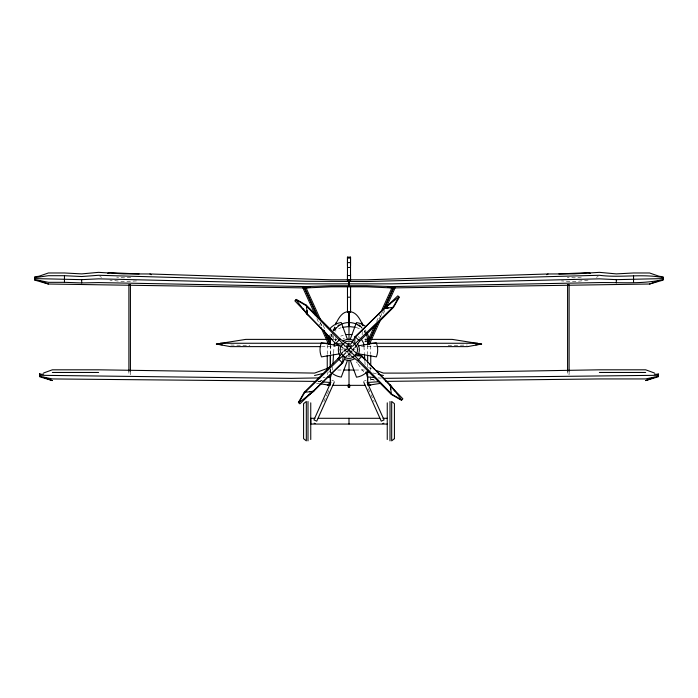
<?xml version="1.0" encoding="UTF-8"?>
<svg xmlns="http://www.w3.org/2000/svg" width="698" height="698" viewBox="0 0 698 698"><rect width="100%" height="100%" fill="white"/><g stroke="black" fill="none" stroke-linecap="round" stroke-linejoin="round"><path stroke-width="0.52" stroke-dasharray="3.49 2.62" d="M327.249 374.643L327.249 372.496M327.249 354.296L327.249 343.591M330.346 372.706L330.346 369.451M330.346 354.235L330.346 345.545M349 356.853L349 342.744L345.929 351.713M348.45 346.618L348.642 343.276M332.562 370.027L332.763 366.799M333.644 352.83L334.054 346.382M349.768 346.618L350.021 344.114M331.768 336.558L331.768 334.464M331.323 336.096L333.059 332.074M331.506 335.057L331.768 334.176L330.704 336.515M331.105 336.453L331.768 334.298M334.804 326.786L333.487 330.896L335.808 328.034L340.249 324.84M333.408 330.407L334.77 326.551M329.037 337.186L330.835 332.929M331.061 335.694L331.768 334.063A18.654 18.654 0 0 0 331.149 335.782M323.828 401.655L326.952 394.702M327.397 393.707L329.631 388.734M376.65 321.446L379.808 314.51M379.25 318.942L382.417 311.997M380.297 317.128L383.464 310.191M383.35 313.629L385.156 309.659M347.299 352.56L351.452 345.309M335.249 341.104L336.628 339.211M334.072 330.494L335.808 328.278L340.249 324.936L335.808 328.182L334.072 330.372L338.635 325.765L341.863 324.003M332.946 329.84L339.28 324.387M333.487 331.026L338.635 325.783M349 345.589L346.906 347.683L350.902 351.67L355.081 347.491M342.639 352.185L346.81 348.014M351.591 346.793L346.697 351.783L343.913 349M347.316 351.303L348.712 349.907M349 349.777L351.792 346.985M348.014 354.785L350.806 352.001L345.807 347.107M342.988 339.149L344.28 338.164M596.406 277.307L598.16 276.504M363.396 381.405L366.188 380.157M340.729 336.174L343.303 335.162M338.635 328.627L341.052 327.772M322.406 380.454L317.389 381.981L322.406 380.471M328.322 372.2L330.433 371.694M581.329 277.08L574.306 277.83L567.282 277.429M588.065 280.107L574.297 281.678L561.48 280.901M130.718 277.429L123.694 277.83L116.671 277.08M136.52 280.901L123.703 281.678L109.935 280.107M323.034 377.618L325.146 377.426M448.133 345.501L467.276 345.004M339.455 349.873L358.257 349.811M332.946 339.385L336.218 339.385M364.522 339.385L366.686 339.385M364.513 341.802L366.642 341.802M321.525 346.618L335.537 346.618M344.393 346.618L351.687 346.618M361.389 346.618L376.475 346.618M337.692 370.027L341.802 370.027M355.169 370.027L364.408 370.027M347.194 343.276L349.358 343.276M230.724 345.004L249.867 345.501M317.747 381.605L320.914 381.823M378.142 377.897L381.309 378.185M316.517 383.219L319.728 383.708M372.854 372.968L377.086 373.988M356.137 327.484L359.365 328.627M368.553 367.628L371.528 368.727M331.812 380.157L334.604 381.405M99.84 276.504L101.594 277.307M356.948 324.404L362.192 328.034M356.137 324.003L362.192 328.278M358.72 324.387L362.471 327.126M358.022 336.628L359.522 337.544M359.365 325.783L362.192 328.182M353.799 350.675L351.015 347.892L347.028 351.879L351.207 356.059M346.505 343.617L350.684 347.796M349.122 349.794L351.905 352.577M346.007 346.906L348.791 349.698M348.921 349.986L351.713 352.769M356.338 361.869L357.498 363.292M365.054 329.84L366.223 331.332M358.135 364.164L364.461 372.915M346.234 345.327L351.478 354.357M365.272 332.344L364.513 330.896L364.513 333.347M364.513 331.026L364.914 331.803M364.993 331.777L364.513 330.835A18.654 18.654 0 0 1 365.865 333.225M323.157 325.416L324.963 329.377M320.556 322.904L321.909 325.879M319.954 322.083L321.769 326.045M316.901 318.585L320.068 325.521M368.37 388.734L370.603 393.707M371.048 394.702L374.172 401.655M350.187 345.737L352.307 352.708M347.892 343.276L348.232 346.618M363.946 346.382L364.356 352.83M364.897 361.433L365.098 364.653M569.106 371.284L569.106 374.538L567.579 374.538L567.579 371.284M370.751 345.737L370.751 354.296M370.751 367.148L370.751 370.359M370.751 376.78L370.751 381.064M367.654 345.431L367.654 354.235M367.654 363.841L367.654 367.27M366.232 338.661L366.232 341.802M365.272 338.652L365.272 341.802M362.192 331.297L362.192 335.502M348.991 342.98L349.009 357.044M335.808 328.139L335.808 331.297M335.808 337.596L335.808 340.755M333.487 335.468L333.487 339.821M332.728 335.494L332.728 337.596M330.346 345.431L330.346 354.095M330.433 368.928L330.433 372.915M130.421 371.284L130.421 374.538L128.894 374.538L128.894 371.284M353.205 347.953A4.738 4.738 0 0 1 352.665 352.665M351.801 353.554A4.738 4.738 0 0 1 348.311 354.549M344.507 351.722A4.738 4.738 0 0 1 345.048 347.019M346.976 345.493A4.738 4.738 0 0 1 348.162 345.152M350.597 345.431A4.738 4.738 0 0 1 351.679 346.034M346.208 351.94A3.385 3.385 0 0 1 347.787 346.627A3.385 3.385 0 0 1 352.237 349.934A3.385 3.385 0 0 1 347.613 352.987M330.957 372.27A18.418 18.418 0 0 1 329.613 370.882M333.496 330.826A18.654 18.654 0 0 1 340.214 324.745M357.786 324.745A18.654 18.654 0 0 1 362.183 328.008M374.59 380.166L369.574 378.648L374.59 380.148"/><path stroke-width="1.05" d="M34.9 280.134L34.9 276.809L39.009 276.234L48.406 272.979L64.46 272.979L81.683 273.895L98.575 272.351L123.651 273.886L149.965 273.974L331.175 279.802L366.825 279.802L548.035 273.974L574.349 273.886L599.425 272.351L616.317 273.895L633.54 272.979L649.594 272.979L658.991 276.234L663.1 276.809L663.1 280.134L649.594 284.016L391.953 287.925L366.825 286.808L331.175 286.808L306.047 287.925L48.406 284.016L34.9 280.134L34.9 277.115M39.812 375.498L39.812 373.849M663.1 279.619C642.273 284.287 620.653 282.341 599.425 282.585L391.953 286.573L366.825 285.726L331.175 285.726L306.047 286.573L98.575 282.585L81.683 282.952L64.46 282.324L64.46 275.701L48.406 275.701L34.9 277.63M81.683 282.952L81.683 279.654L98.575 278.842L306.047 283.85L391.953 283.85L599.425 278.842L616.317 279.654L663.1 278.598M327.249 369.286L327.249 355.369M330.346 374.878L330.346 382.487L327.249 385.348L329.421 385.348M330.346 367.27L330.346 355.326M347.473 280.282L347.473 274.183M347.473 265.851L347.473 257.126L350.527 257.126L350.527 280.709M342.735 327.31L348.991 326.542L348.991 311.701C341.828 311.282 338.146 319.178 335.441 324.614M348.991 285.726L348.991 281.53M350.527 312.023L350.527 286.494M350.527 280.282L350.527 274.183M350.527 265.851L350.527 257.126M332.963 363.579L333.574 353.903M342.639 352.185L338.05 358.519L304.215 392.363L298.439 402.397L299.878 403.845L342.587 363.039L343.137 355.483L345.929 352.691M352.481 346.295L354.575 344.201L355.125 336.637L397.834 295.83L399.282 297.278L393.506 307.321L359.662 341.156L355.081 347.491M334.115 345.309L334.403 343.163M330.346 377.932L331.733 372.994M328.496 339.036L329.037 337.186M335.468 324.736L336.122 322.685M350.204 339.394L356.434 322.616A18.418 18.418 0 0 1 365.281 326.175M347.517 360.29L341.278 377.068A18.418 18.418 0 0 1 332.431 373.509M330.922 382.138L313.943 419.926L316.735 421.173L334.159 382.399M367.619 341.27L374.843 325.416M381.169 311.535L392.459 286.765M367.506 344.707L376.99 323.889M384.223 308.036L393.707 287.227M367.654 344.873L377.592 323.069M383.909 309.197L394.3 286.407M369.355 344.35L380.646 319.571M386.064 307.678L395.548 286.869M350.387 344.201L352.481 342.107L355.125 336.637L359.662 341.156M338.05 358.519L342.587 363.039L345.231 357.568L347.325 355.483M338.486 358.728L339.839 357.097M340.179 339.036L306.335 305.192L296.292 299.416L294.853 300.864L335.651 343.573L340.179 339.036L346.505 343.617M357.542 360.648L391.377 394.483L401.42 400.259L402.859 398.82L362.061 356.111L357.542 360.648L351.207 356.059M306.335 305.192L307.434 314.667L326.228 333.461M343.215 348.302L341.121 346.217L335.651 343.573L336 343.224M341.121 346.217L345.117 342.229M354.575 344.201L393.157 306.972L398.933 296.938L384.031 308.42L355.465 336.977L355.125 336.637M343.137 355.483L304.555 392.704L298.779 402.746L313.681 391.264L342.247 362.698L342.587 363.039M352.595 357.455L356.591 353.467L362.061 356.111L361.712 356.451L364.722 359.461M391.377 394.483L390.278 385.017L376.746 371.484M388.236 307.931L384.031 308.42L389.964 304.084M298.439 402.397L300.131 401.167M307.748 395.591L313.681 391.264L309.476 391.752M546.787 274.715L548.035 273.974M107.71 273.302L109.891 272.665L139.103 273.956M382.853 423.625L383.848 423.18M654.375 377.339L645.667 380.593L658.188 376.798L658.188 373.552M329.447 367.628L314.571 373.098L98.627 369.809L52.333 369.809L43.625 372.985M649.594 284.016L658.048 280.989M558.897 273.956L588.109 272.665L590.29 273.302M314.571 375.515L323.034 373.474M320.67 346.618L230.392 346.618L216.38 344.044L245.809 339.385L327.493 339.385M370.507 339.385L452.191 339.385L481.62 344.044L467.608 346.618L377.33 346.618M658.188 376.292L645.667 378.935L599.373 378.935L385.549 381.387M358.58 345.78L376.231 342.788A18.418 18.418 0 0 1 376.362 356.887L358.598 353.842M339.132 353.903L321.49 356.887A18.418 18.418 0 0 1 321.35 342.788L339.115 345.842A10.531 10.531 0 0 0 340.083 355.675M384.031 308.42L393.506 307.321M313.681 391.264L304.215 392.363M306.047 287.925L310.235 287.271M368.631 385.183L380.41 383.385M475.774 344.812L481.62 344.044M319.859 377.897L291.267 378.377L39.812 375.297M327.266 377.234L330.433 376.946M346.095 334.534L351.905 334.534M367.567 382.487L379.197 381.675M658.188 375.297L383.429 378.377M39.812 374.346L43.625 374.145M663.1 277.63C642.073 273.442 620.618 278.066 599.425 275.282L366.825 281.53L306.047 281.268L98.575 275.282L81.683 276.53L64.46 275.701M392.433 286.808L394.126 286.782M370.254 343.224L477.729 343.276M347.473 258.094L350.527 258.094M347.473 262.614L350.527 262.614M347.473 267.465L350.527 267.465M347.473 275.544L350.527 275.544M64.46 282.324L48.406 282.324L34.9 279.619M347.473 297.191L350.527 297.191M220.271 343.276L327.746 343.224M343.861 370.027L354.139 370.027M52.333 372.462L98.627 372.462M599.373 372.462L645.667 372.462M314.571 381.387L52.333 378.935L39.812 376.292M332.684 385.348L365.316 385.348M368.579 385.348L370.751 385.348L367.654 382.487L367.654 377.932L365.996 371.999M314.999 418.294L310.75 418.294L310.75 424.061L387.25 424.061M318.183 418.294L379.817 418.294M383.001 418.294L387.25 418.294M303.874 286.782L305.567 286.808M81.683 279.654L34.9 278.598M654.375 374.145L658.188 374.346M349.009 326.542L355.265 327.31M323.034 381.972L330.433 382.487M335.651 343.573L343.215 344.123L345.309 346.208M352.403 353.467L354.497 355.561L362.061 356.111M367.567 376.946L374.966 377.618M216.38 344.044L222.226 344.812M320.801 383.874L329.369 385.183M387.765 287.271L391.953 287.925M367.567 371.694L369.678 372.2M378.142 374.241L383.429 375.515M149.965 273.974L151.213 274.715M39.952 280.989L48.406 284.016M654.375 372.985L645.667 369.809L599.373 369.809L406.733 373.098L383.429 373.098L375.498 370.184M43.625 377.339L52.333 380.593L39.812 376.798L39.812 373.552M314.152 423.18L315.147 423.625M352.481 342.107L356.469 346.095M369.233 363.972L374.494 369.233M354.497 351.373L356.591 353.467M328.479 335.712L332.239 339.472M341.243 353.581L345.231 357.568M354.497 355.561L391.718 394.143L401.76 399.919L390.278 385.017L390.767 389.222M343.215 344.123L305.994 305.541L295.952 299.765L307.434 314.667L306.946 310.453M390.278 385.017L394.614 390.941M303.106 308.734L307.434 314.667M361.372 339.211L363.597 343.163L363.885 345.309M362.89 325.582C360.343 319.745 356.469 311.378 348.991 311.701L348.991 339.734M305.541 286.765L320.897 320.461M327.222 334.333L330.381 341.27M304.293 287.227L317.389 315.967M324.169 330.835L330.494 344.707M303.7 286.407L317.703 317.128M323.575 330.014L330.346 344.873M302.452 286.869L315.548 315.609M320.967 327.502L328.645 344.35M367.078 382.138L384.057 419.926L381.265 421.173L363.841 382.399M367.165 332.929L369.504 339.036M347.447 339.403L341.209 322.493A18.418 18.418 0 0 0 329.665 328.906M350.265 360.281L356.504 377.19A18.418 18.418 0 0 0 368.047 370.769M361.878 322.685L362.864 325.765M366.232 334.298L366.494 335.136M366.232 334.176L366.494 335.057M364.426 353.903L364.827 360.351M633.54 275.701L633.54 282.324M616.317 279.654L616.317 282.952M569.106 371.284L569.106 284.601L567.579 284.601L567.579 371.284M389.999 401.481L389.999 440.874M387.25 402.833L387.25 439.522M370.751 355.369L370.751 365.01M367.654 338.931L367.654 344.341M367.654 355.177L367.654 362.925M367.654 370.533L367.567 385.235M350.527 286.913L350.527 312.451M349.768 385.183L349.768 387.137M349.113 384.546L349.113 387.46M348.991 279.802L349.009 286.808M349.009 360.29L349.009 385.348M348.991 418.294L349.009 424.061M348.703 384.546L348.703 387.46M348.049 385.069L348.049 386.936M347.473 257.126L347.473 280.709M347.473 286.494L347.473 312.451M330.346 338.931L330.346 344.341M330.346 355.177L330.346 367.096M330.346 374.678L330.433 385.235M310.75 402.833L310.75 439.522M308.001 401.481L308.001 440.874M130.421 371.284L130.421 284.601L128.894 284.601L128.894 371.284M356.783 346.409A8.638 8.638 0 0 1 356.216 354.366M353.616 357.044A8.638 8.638 0 0 1 344.332 357.193M340.929 353.275A8.638 8.638 0 0 1 340.825 346.662M345.423 341.915A8.638 8.638 0 0 1 352.036 341.811M357.629 344.009A10.531 10.531 0 0 1 357.847 355.334M354.689 358.615A10.531 10.531 0 0 1 344.856 359.583M343.023 341.069A10.531 10.531 0 0 1 352.856 340.092M341.863 323.959A18.654 18.654 0 0 1 356.137 323.959M366.232 334.063A18.654 18.654 0 0 1 367.637 340.292M303.578 405.014L303.578 438.667L306.317 440.874L306.317 401.481L303.578 403.688L303.578 405.014M394.422 438.667L391.683 440.874L391.683 401.481L394.422 403.688L394.422 438.667"/></g></svg>
